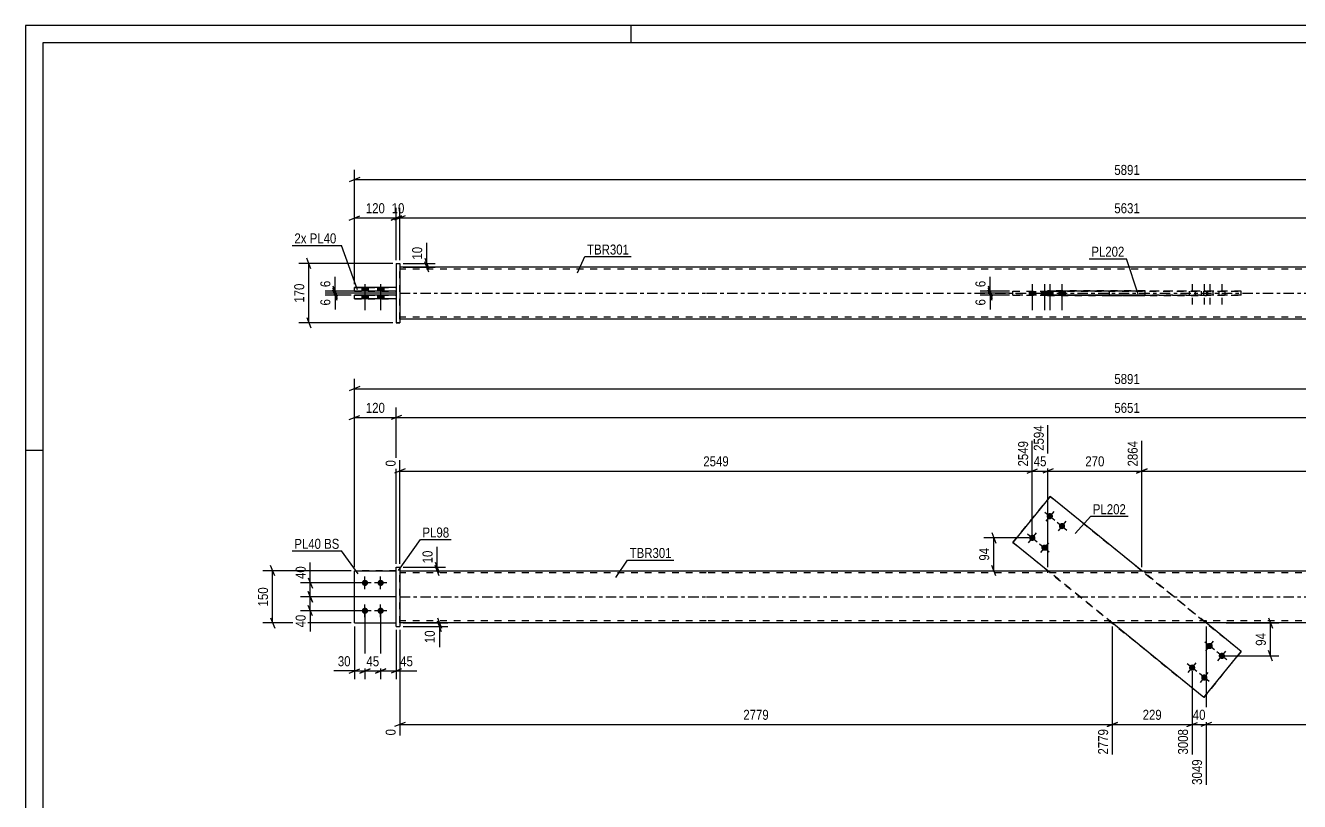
# Model space of a CAD drawing. Header units: millimetres. Extents: x 0 to 594, y 0 to 420.
# Drawn here: x 0 to 365.9, y 197.2 to 420 of the extents above; entities that cross this region are included whole.
import ezdxf

# ---------------------------------------------------------------- set-up
doc = ezdxf.new("R2010")
doc.units = ezdxf.units.MM
doc.linetypes.add('DXK_LINE_DOT2', pattern=[3.9198, 1.9599, -1.9599])
doc.linetypes.add('DXK_LINE_DOT3', pattern=[5.9187, 2.979, -0.9799, 0.9799, -0.9799])
doc.styles.add('Arial Narrow', font='ARIALN.TTF', dxfattribs={"height": 0.2})

# ---------------------------------------------------------------- blocks, each defined once
blk = doc.blocks.new('Unknown-580609516-1130')
at = {"color": 5, "linetype": 'Continuous'}
for p, q in [((594, 420), (0, 420)), ((0, 420), (0, 0)), ((174, 415), (174, 420)), ((589, 415), (5, 415)), ((5, 415), (5, 5)), ((5, 298), (0, 298))]:
    blk.add_line(p, q, dxfattribs=at)
blk = doc.blocks.new('Bolt-580609516-1705 - 1677')
at = {"linetype": 'Continuous'}
for points in [[(294.19, 280), (294.38, 279.98), (294.56, 279.93), (294.72, 279.83), (294.86, 279.71), (294.97, 279.55), (295.05, 279.38), (295.09, 279.2), (295.09, 279.01), (295.05, 278.83), (294.97, 278.65), (294.86, 278.5), (294.72, 278.38), (294.56, 278.28), (294.38, 278.22), (294.19, 278.2), (294, 278.22), (293.82, 278.28), (293.66, 278.38), (293.52, 278.5), (293.41, 278.65), (293.33, 278.83), (293.3, 279.01), (293.3, 279.2), (293.33, 279.38), (293.41, 279.55), (293.52, 279.71), (293.66, 279.83), (293.82, 279.93), (294, 279.98)], [(297.68, 277.17), (297.87, 277.15), (298.05, 277.09), (298.21, 277), (298.35, 276.87), (298.46, 276.72), (298.54, 276.55), (298.58, 276.36), (298.58, 276.17), (298.54, 275.99), (298.46, 275.82), (298.35, 275.67), (298.21, 275.54), (298.05, 275.45), (297.87, 275.39), (297.68, 275.37), (297.5, 275.39), (297.32, 275.45), (297.16, 275.54), (297.02, 275.67), (296.91, 275.82), (296.83, 275.99), (296.79, 276.17), (296.79, 276.36), (296.83, 276.55), (296.91, 276.72), (297.02, 276.87), (297.16, 277), (297.32, 277.09), (297.5, 277.15)], [(289.15, 273.79), (289.34, 273.77), (289.52, 273.71), (289.68, 273.62), (289.82, 273.49), (289.93, 273.34), (290.01, 273.17), (290.04, 272.99), (290.04, 272.8), (290.01, 272.61), (289.93, 272.44), (289.82, 272.29), (289.68, 272.16), (289.52, 272.07), (289.34, 272.01), (289.15, 271.99), (288.96, 272.01), (288.78, 272.07), (288.62, 272.16), (288.48, 272.29), (288.37, 272.44), (288.29, 272.61), (288.25, 272.8), (288.25, 272.99), (288.29, 273.17), (288.37, 273.34), (288.48, 273.49), (288.62, 273.62), (288.78, 273.71), (288.96, 273.77)], [(292.64, 270.96), (292.83, 270.94), (293.01, 270.88), (293.17, 270.78), (293.31, 270.66), (293.42, 270.51), (293.5, 270.33), (293.54, 270.15), (293.54, 269.96), (293.5, 269.78), (293.42, 269.61), (293.31, 269.45), (293.17, 269.33), (293.01, 269.23), (292.83, 269.18), (292.64, 269.16), (292.46, 269.18), (292.28, 269.23), (292.11, 269.33), (291.97, 269.45), (291.86, 269.61), (291.79, 269.78), (291.75, 269.96), (291.75, 270.15), (291.79, 270.33), (291.86, 270.51), (291.97, 270.66), (292.11, 270.78), (292.28, 270.88), (292.46, 270.94)]]:
    blk.add_hatch(color=1, dxfattribs=at).paths.add_polyline_path(points)
at = {"color": 1, "linetype": 'Continuous'}
for p, q in [((292.79, 280.24), (295.59, 277.97)), ((295.32, 280.5), (293.06, 277.71)), ((296.29, 277.4), (299.08, 275.13)), ((298.82, 277.67), (296.55, 274.87)), ((287.75, 274.03), (290.55, 271.76)), ((290.28, 274.29), (288.02, 271.49)), ((291.25, 271.19), (294.04, 268.92)), ((293.78, 271.45), (291.51, 268.66))]:
    blk.add_line(p, q, dxfattribs=at)
blk = doc.blocks.new('Part-580609516-1683 - 1677')
at = {"color": 7, "linetype": 'DXK_LINE_DOT2'}
for p, q in [((94.5, 248.45), (94.5, 263.45)), ((94.5, 263.45), (106.5, 263.45)), ((106.5, 263.45), (94.5, 263.45)), ((106.5, 248.45), (106.5, 263.45)), ((94.5, 248.45), (94.5, 248.45)), ((94.5, 248.45), (106.5, 248.45)), ((94.5, 248.45), (106.5, 248.45)), ((106.5, 248.45), (106.5, 248.45))]:
    blk.add_line(p, q, dxfattribs=at)
blk = doc.blocks.new('Part-580609516-1704 - 1677')
at = {"color": 2, "linetype": 'Continuous'}
for p, q in [((107.5, 263.45), (195.5, 263.45)), ((195.6, 263.45), (437.15, 263.45)), ((195.5, 248.45), (107.5, 248.45)), ((437.15, 248.45), (195.6, 248.45))]:
    blk.add_line(p, q, dxfattribs=at)
at = {"color": 7, "linetype": 'DXK_LINE_DOT2'}
for p, q in [((107.5, 248.45), (107.5, 263.45)), ((195.5, 262.85), (107.5, 262.85)), ((437.15, 262.85), (195.6, 262.85)), ((293.55, 263.45), (293.55, 262.85)), ((321.46, 263.45), (321.46, 262.85)), ((195.5, 249.05), (107.5, 249.05)), ((437.15, 249.05), (195.6, 249.05)), ((311.29, 248.45), (311.29, 249.05)), ((339.21, 248.45), (339.21, 249.05)), ((311.29, 248.54), (311.29, 248.45)), ((339.21, 248.54), (339.21, 248.45))]:
    blk.add_line(p, q, dxfattribs=at)
at = {"color": 7, "linetype": 'DXK_LINE_DOT3'}
for p, q in [((107.5, 255.95), (195.5, 255.95)), ((195.6, 255.95), (437.15, 255.95))]:
    blk.add_line(p, q, dxfattribs=at)
blk = doc.blocks.new('Part-580609516-1688 - 1677')
at = {"color": 2, "linetype": 'Continuous'}
for p, q in [((94.5, 248.45), (94.5, 263.45)), ((94.5, 263.45), (106.5, 263.45)), ((94.5, 248.45), (94.5, 248.45)), ((94.5, 248.45), (106.5, 248.45))]:
    blk.add_line(p, q, dxfattribs=at)
at = {"color": 7, "linetype": 'DXK_LINE_DOT2'}
for p, q in [((106.5, 263.45), (94.5, 263.45)), ((106.5, 248.45), (106.5, 263.45)), ((94.5, 248.45), (106.5, 248.45)), ((106.5, 248.45), (106.5, 248.45))]:
    blk.add_line(p, q, dxfattribs=at)
blk = doc.blocks.new('Bolt-580609516-1706 - 1677')
at = {"linetype": 'Continuous'}
for points in [[(340.11, 242.74), (340.29, 242.72), (340.47, 242.66), (340.64, 242.57), (340.78, 242.44), (340.89, 242.29), (340.96, 242.12), (341, 241.93), (341, 241.75), (340.96, 241.56), (340.89, 241.39), (340.78, 241.24), (340.64, 241.11), (340.47, 241.02), (340.29, 240.96), (340.11, 240.94), (339.92, 240.96), (339.74, 241.02), (339.58, 241.11), (339.44, 241.24), (339.33, 241.39), (339.25, 241.56), (339.21, 241.75), (339.21, 241.93), (339.25, 242.12), (339.33, 242.29), (339.44, 242.44), (339.58, 242.57), (339.74, 242.66), (339.92, 242.72)], [(343.6, 239.9), (343.79, 239.88), (343.97, 239.83), (344.13, 239.73), (344.27, 239.61), (344.38, 239.45), (344.46, 239.28), (344.5, 239.1), (344.5, 238.91), (344.46, 238.73), (344.38, 238.55), (344.27, 238.4), (344.13, 238.28), (343.97, 238.18), (343.79, 238.12), (343.6, 238.1), (343.41, 238.12), (343.23, 238.18), (343.07, 238.28), (342.93, 238.4), (342.82, 238.55), (342.74, 238.73), (342.71, 238.91), (342.71, 239.1), (342.74, 239.28), (342.82, 239.45), (342.93, 239.61), (343.07, 239.73), (343.23, 239.83), (343.41, 239.88)], [(335.07, 236.53), (335.25, 236.51), (335.43, 236.45), (335.59, 236.36), (335.73, 236.23), (335.84, 236.08), (335.92, 235.91), (335.96, 235.72), (335.96, 235.53), (335.92, 235.35), (335.84, 235.18), (335.73, 235.03), (335.59, 234.9), (335.43, 234.81), (335.25, 234.75), (335.07, 234.73), (334.88, 234.75), (334.7, 234.81), (334.54, 234.9), (334.4, 235.03), (334.29, 235.18), (334.21, 235.35), (334.17, 235.53), (334.17, 235.72), (334.21, 235.91), (334.29, 236.08), (334.4, 236.23), (334.54, 236.36), (334.7, 236.45), (334.88, 236.51)], [(338.56, 233.69), (338.75, 233.67), (338.93, 233.61), (339.09, 233.52), (339.23, 233.39), (339.34, 233.24), (339.42, 233.07), (339.45, 232.89), (339.45, 232.7), (339.42, 232.51), (339.34, 232.34), (339.23, 232.19), (339.09, 232.06), (338.93, 231.97), (338.75, 231.91), (338.56, 231.89), (338.37, 231.91), (338.19, 231.97), (338.03, 232.06), (337.89, 232.19), (337.78, 232.34), (337.7, 232.51), (337.66, 232.7), (337.66, 232.89), (337.7, 233.07), (337.78, 233.24), (337.89, 233.39), (338.03, 233.52), (338.19, 233.61), (338.37, 233.67)]]:
    blk.add_hatch(color=1, dxfattribs=at).paths.add_polyline_path(points)
at = {"color": 1, "linetype": 'Continuous'}
for p, q in [((341.5, 240.71), (338.71, 242.97)), ((338.97, 240.44), (341.24, 243.24)), ((345, 237.87), (342.2, 240.14)), ((342.47, 237.61), (344.74, 240.4)), ((336.46, 234.49), (333.67, 236.76)), ((333.93, 234.23), (336.2, 237.03)), ((337.43, 231.39), (339.69, 234.19)), ((339.96, 231.66), (337.16, 233.93))]:
    blk.add_line(p, q, dxfattribs=at)
blk = doc.blocks.new('Bolt-580609516-1708 - 1677')
at = {"linetype": 'Continuous'}
for points in [[(97.5, 260.85), (97.68, 260.83), (97.86, 260.77), (98.02, 260.68), (98.16, 260.55), (98.28, 260.4), (98.35, 260.23), (98.39, 260.04), (98.39, 259.85), (98.35, 259.67), (98.28, 259.5), (98.16, 259.35), (98.02, 259.22), (97.86, 259.13), (97.68, 259.07), (97.5, 259.05), (97.31, 259.07), (97.13, 259.13), (96.97, 259.22), (96.83, 259.35), (96.72, 259.5), (96.64, 259.67), (96.6, 259.85), (96.6, 260.04), (96.64, 260.23), (96.72, 260.4), (96.83, 260.55), (96.97, 260.68), (97.13, 260.77), (97.31, 260.83)], [(102, 260.85), (102.18, 260.83), (102.36, 260.77), (102.52, 260.68), (102.66, 260.55), (102.78, 260.4), (102.85, 260.23), (102.89, 260.04), (102.89, 259.85), (102.85, 259.67), (102.78, 259.5), (102.66, 259.35), (102.52, 259.22), (102.36, 259.13), (102.18, 259.07), (102, 259.05), (101.81, 259.07), (101.63, 259.13), (101.47, 259.22), (101.33, 259.35), (101.22, 259.5), (101.14, 259.67), (101.1, 259.85), (101.1, 260.04), (101.14, 260.23), (101.22, 260.4), (101.33, 260.55), (101.47, 260.68), (101.63, 260.77), (101.81, 260.83)], [(97.5, 252.85), (97.68, 252.83), (97.86, 252.77), (98.02, 252.68), (98.16, 252.55), (98.28, 252.4), (98.35, 252.23), (98.39, 252.04), (98.39, 251.85), (98.35, 251.67), (98.28, 251.5), (98.16, 251.35), (98.02, 251.22), (97.86, 251.13), (97.68, 251.07), (97.5, 251.05), (97.31, 251.07), (97.13, 251.13), (96.97, 251.22), (96.83, 251.35), (96.72, 251.5), (96.64, 251.67), (96.6, 251.85), (96.6, 252.04), (96.64, 252.23), (96.72, 252.4), (96.83, 252.55), (96.97, 252.68), (97.13, 252.77), (97.31, 252.83)], [(102, 252.85), (102.18, 252.83), (102.36, 252.77), (102.52, 252.68), (102.66, 252.55), (102.78, 252.4), (102.85, 252.23), (102.89, 252.04), (102.89, 251.85), (102.85, 251.67), (102.78, 251.5), (102.66, 251.35), (102.52, 251.22), (102.36, 251.13), (102.18, 251.07), (102, 251.05), (101.81, 251.07), (101.63, 251.13), (101.47, 251.22), (101.33, 251.35), (101.22, 251.5), (101.14, 251.67), (101.1, 251.85), (101.1, 252.04), (101.14, 252.23), (101.22, 252.4), (101.33, 252.55), (101.47, 252.68), (101.63, 252.77), (101.81, 252.83)]]:
    blk.add_hatch(color=1, dxfattribs=at).paths.add_polyline_path(points)
at = {"color": 1, "linetype": 'Continuous'}
for p, q in [((99.3, 259.95), (95.7, 259.95)), ((97.5, 258.15), (97.5, 261.75)), ((103.8, 259.95), (100.2, 259.95)), ((102, 258.15), (102, 261.75)), ((97.5, 250.15), (97.5, 253.75)), ((102, 250.15), (102, 253.75)), ((99.3, 251.95), (95.7, 251.95)), ((103.8, 251.95), (100.2, 251.95))]:
    blk.add_line(p, q, dxfattribs=at)
blk = doc.blocks.new('Part-580609516-1714 - 1677')
at = {"color": 2, "linetype": 'Continuous'}
for p, q in [((294.31, 284.8), (283.6, 271.6)), ((320.62, 263.45), (294.31, 284.8)), ((294.31, 284.8), (294.31, 284.8)), ((293.65, 263.45), (283.6, 271.6)), ((283.6, 271.6), (283.6, 271.6)), ((338.44, 227.09), (312.13, 248.45)), ((349.15, 240.29), (339.11, 248.45)), ((338.44, 227.09), (349.15, 240.29)), ((349.15, 240.29), (349.15, 240.29)), ((338.44, 227.09), (338.44, 227.09))]:
    blk.add_line(p, q, dxfattribs=at)
at = {"color": 7, "linetype": 'DXK_LINE_DOT2'}
for p, q in [((283.6, 271.6), (294.31, 284.8)), ((294.31, 284.8), (349.15, 240.29)), ((283.6, 271.6), (338.44, 227.09)), ((312.13, 248.45), (293.65, 263.45)), ((339.11, 248.45), (320.62, 263.45)), ((349.15, 240.29), (338.44, 227.09))]:
    blk.add_line(p, q, dxfattribs=at)
blk = doc.blocks.new('Part-580609516-1719 - 1677')
at = {"color": 2, "linetype": 'Continuous'}
for p, q in [((106.5, 264.45), (107.5, 264.45)), ((106.5, 247.45), (106.5, 264.45)), ((107.5, 264.45), (107.5, 264.45)), ((107.5, 264.45), (107.5, 247.45)), ((106.5, 247.45), (107.5, 247.45))]:
    blk.add_line(p, q, dxfattribs=at)
at = {"color": 7, "linetype": 'DXK_LINE_DOT2'}
for p, q in [((106.5, 264.45), (107.5, 264.45)), ((106.5, 247.45), (107.5, 247.45))]:
    blk.add_line(p, q, dxfattribs=at)
blk = doc.blocks.new('Part-580609516-1418 - 1367')
at = {"color": 2, "linetype": 'Continuous'}
for p, q in [((94.5, 341.55), (94.5, 342.55)), ((106.5, 342.55), (94.5, 342.55)), ((94.5, 341.55), (94.5, 341.55)), ((106.5, 341.55), (94.5, 341.55))]:
    blk.add_line(p, q, dxfattribs=at)
at = {"color": 7, "linetype": 'DXK_LINE_DOT2'}
for p, q in [((94.5, 342.55), (106.5, 342.55)), ((94.5, 341.55), (106.5, 341.55)), ((106.5, 342.55), (106.5, 341.55))]:
    blk.add_line(p, q, dxfattribs=at)
blk = doc.blocks.new('Bolt-580609516-1370 - 1367')
at = {"linetype": 'Continuous'}
for points in [[(96.6, 343.75), (98.4, 343.75), (98.4, 344.75), (96.6, 344.75)], [(96.6, 343.75), (98.4, 343.75), (98.4, 344.75), (96.6, 344.75)], [(101.1, 343.75), (102.9, 343.75), (102.9, 344.75), (101.1, 344.75)], [(101.1, 343.75), (102.9, 343.75), (102.9, 344.75), (101.1, 344.75)], [(96.6, 341.55), (98.4, 341.55), (98.4, 342.55), (96.6, 342.55)], [(96.6, 341.55), (98.4, 341.55), (98.4, 342.55), (96.6, 342.55)], [(101.1, 341.55), (102.9, 341.55), (102.9, 342.55), (101.1, 342.55)], [(101.1, 341.55), (102.9, 341.55), (102.9, 342.55), (101.1, 342.55)]]:
    blk.add_hatch(color=1, dxfattribs=at).paths.add_polyline_path(points)
at = {"color": 1, "linetype": 'Continuous'}
for p, q in [((96.6, 344.75), (96.6, 343.75)), ((96.6, 344.75), (96.6, 343.75)), ((97.5, 345.75), (97.5, 338.25)), ((97.5, 345.75), (97.5, 338.25)), ((98.4, 344.75), (98.4, 343.75)), ((98.4, 344.75), (98.4, 343.75)), ((101.1, 344.75), (101.1, 343.75)), ((101.1, 344.75), (101.1, 343.75)), ((102, 345.75), (102, 338.25)), ((102, 345.75), (102, 338.25)), ((102.9, 344.75), (102.9, 343.75)), ((102.9, 344.75), (102.9, 343.75)), ((96.6, 342.55), (96.6, 341.55)), ((96.6, 342.55), (96.6, 341.55)), ((98.4, 342.55), (98.4, 341.55)), ((98.4, 342.55), (98.4, 341.55)), ((101.1, 342.55), (101.1, 341.55)), ((101.1, 342.55), (101.1, 341.55)), ((102.9, 342.55), (102.9, 341.55)), ((102.9, 342.55), (102.9, 341.55))]:
    blk.add_line(p, q, dxfattribs=at)
blk = doc.blocks.new('Bolt-580609516-1435 - 1367')
at = {"color": 1, "linetype": 'DXK_LINE_DOT2'}
for p, q in [((335.07, 345.75), (335.07, 338.25)), ((338.56, 345.75), (338.56, 338.25)), ((340.11, 345.75), (340.11, 338.25)), ((343.6, 345.75), (343.6, 338.25)), ((334.17, 343.75), (334.17, 342.55)), ((335.97, 343.75), (335.97, 342.55)), ((337.66, 343.75), (337.66, 342.55)), ((339.21, 343.75), (339.21, 342.55)), ((339.46, 343.75), (339.46, 342.55)), ((341.01, 343.75), (341.01, 342.55)), ((342.7, 343.75), (342.7, 342.55)), ((344.5, 343.75), (344.5, 342.55))]:
    blk.add_line(p, q, dxfattribs=at)
blk = doc.blocks.new('Part-580609516-1456 - 1367')
at = {"color": 2, "linetype": 'Continuous'}
for p, q in [((195.5, 350.65), (107.5, 350.65)), ((437.15, 350.65), (195.6, 350.65)), ((293.55, 343.85), (321.46, 343.85)), ((293.55, 343.85), (293.55, 343.75)), ((293.55, 342.55), (293.55, 342.45)), ((293.55, 342.45), (293.55, 342.45)), ((321.46, 342.45), (293.55, 342.45)), ((311.29, 343.85), (311.29, 343.75)), ((311.29, 342.45), (311.29, 342.55)), ((321.46, 343.85), (321.46, 342.45)), ((195.5, 335.65), (107.5, 335.65)), ((437.15, 335.65), (195.6, 335.65))]:
    blk.add_line(p, q, dxfattribs=at)
at = {"color": 7, "linetype": 'DXK_LINE_DOT2'}
for p, q in [((107.5, 335.65), (107.5, 350.65)), ((195.5, 350.05), (107.5, 350.05)), ((437.15, 350.05), (195.6, 350.05)), ((321.46, 343.85), (293.55, 343.85)), ((293.55, 342.45), (293.55, 343.75)), ((293.55, 342.45), (321.46, 342.45)), ((311.29, 343.85), (311.29, 343.85)), ((311.29, 343.85), (311.29, 343.85)), ((311.29, 343.85), (339.21, 343.85)), ((311.29, 343.85), (339.21, 343.85)), ((311.29, 342.45), (311.29, 343.75)), ((339.21, 342.45), (311.29, 342.45)), ((311.29, 342.45), (311.29, 342.45)), ((311.29, 342.45), (339.21, 342.45)), ((339.21, 343.85), (339.21, 342.45)), ((195.5, 336.25), (107.5, 336.25)), ((437.15, 336.25), (195.6, 336.25))]:
    blk.add_line(p, q, dxfattribs=at)
at = {"color": 7, "linetype": 'DXK_LINE_DOT3'}
for p, q in [((107.5, 343.15), (195.5, 343.15)), ((195.6, 343.15), (437.15, 343.15))]:
    blk.add_line(p, q, dxfattribs=at)
blk = doc.blocks.new('Part-580609516-1413 - 1367')
at = {"color": 2, "linetype": 'Continuous'}
for p, q in [((94.5, 343.75), (94.5, 344.75)), ((106.5, 344.75), (94.5, 344.75)), ((94.5, 343.75), (94.5, 343.75)), ((106.5, 343.75), (94.5, 343.75))]:
    blk.add_line(p, q, dxfattribs=at)
at = {"color": 7, "linetype": 'DXK_LINE_DOT2'}
for p, q in [((94.5, 344.75), (94.5, 344.75)), ((94.5, 344.75), (106.5, 344.75)), ((106.5, 344.75), (106.5, 343.75)), ((94.5, 343.75), (106.5, 343.75))]:
    blk.add_line(p, q, dxfattribs=at)
blk = doc.blocks.new('Part-580609516-1397 - 1367')
at = {"color": 7, "linetype": 'DXK_LINE_DOT2'}
for p, q in [((283.6, 343.75), (338.44, 343.76)), ((283.6, 343.75), (294.31, 343.75)), ((283.6, 342.55), (338.44, 342.56)), ((294.31, 342.55), (283.6, 342.55)), ((349.15, 343.75), (321.46, 343.75)), ((349.15, 342.55), (321.46, 342.55)), ((338.44, 342.56), (338.44, 343.76)), ((338.44, 343.76), (349.15, 343.75)), ((338.44, 342.56), (349.15, 342.55)), ((349.15, 342.55), (349.15, 343.75))]:
    blk.add_line(p, q, dxfattribs=at)
at = {"color": 2, "linetype": 'Continuous'}
for p, q in [((283.6, 342.55), (283.6, 343.75)), ((294.31, 342.55), (294.31, 343.75)), ((321.46, 343.75), (294.31, 343.75)), ((321.46, 342.55), (294.31, 342.55))]:
    blk.add_line(p, q, dxfattribs=at)
blk = doc.blocks.new('Part-580609516-1398 - 1367')
at = {"color": 2, "linetype": 'Continuous'}
for p, q in [((106.5, 351.65), (107.5, 351.65)), ((106.5, 351.65), (106.5, 334.65)), ((107.5, 351.65), (107.5, 351.65)), ((107.5, 351.65), (107.5, 334.65)), ((107.5, 334.65), (106.5, 334.65)), ((106.5, 334.65), (106.5, 334.65))]:
    blk.add_line(p, q, dxfattribs=at)
at = {"color": 7, "linetype": 'DXK_LINE_DOT2'}
for p, q in [((106.5, 351.65), (107.5, 351.65)), ((107.5, 351.65), (107.5, 351.65)), ((106.5, 334.65), (107.5, 334.65))]:
    blk.add_line(p, q, dxfattribs=at)
blk = doc.blocks.new('Bolt-580609516-1436 - 1367')
at = {"linetype": 'Continuous'}
for points in [[(290.05, 343.75), (288.25, 343.75), (288.25, 342.55), (290.05, 342.55)], [(293.54, 343.75), (291.74, 343.75), (291.74, 342.55), (293.54, 342.55)], [(295.09, 343.75), (293.29, 343.75), (293.29, 342.55), (295.09, 342.55)], [(298.58, 343.75), (296.78, 343.75), (296.78, 342.55), (298.58, 342.55)]]:
    blk.add_hatch(color=1, dxfattribs=at).paths.add_polyline_path(points)
at = {"color": 1, "linetype": 'Continuous'}
for p, q in [((289.15, 345.75), (289.15, 338.25)), ((292.64, 345.75), (292.64, 338.25)), ((294.19, 345.75), (294.19, 338.25)), ((297.68, 345.75), (297.68, 338.25)), ((288.25, 343.75), (288.25, 342.55)), ((290.05, 343.75), (290.05, 342.55)), ((291.74, 343.75), (291.74, 342.55)), ((293.29, 343.75), (293.29, 342.55)), ((293.54, 343.75), (293.54, 342.55)), ((295.09, 343.75), (295.09, 342.55)), ((296.78, 343.75), (296.78, 342.55)), ((298.58, 343.75), (298.58, 342.55))]:
    blk.add_line(p, q, dxfattribs=at)
blk = doc.blocks.new('StraightDimension-580609516-2878 - 1677')
at = {"color": 7, "linetype": 'Continuous'}
for p, q in [((339.11, 247.45), (339.11, 201.98)), ((525.25, 246.45), (525.25, 210.68)), ((340.61, 219.9), (337.61, 218.7)), ((523.75, 218.7), (526.75, 219.9)), ((339.11, 219.3), (525.25, 219.3))]:
    blk.add_line(p, q, dxfattribs=at)
at = {"color": 0}
blk.add_wipeout([(436.44, 220.05), (436.44, 224.25), (427.92, 224.25), (427.92, 220.05)], dxfattribs=at)
at = {"color": 0, "linetype": 'Continuous'}
blk.add_wipeout([(524.65, 218.6), (520.45, 218.6), (520.45, 210.08), (524.65, 210.08)], dxfattribs=at)
at = {"color": 3, "style": 'Arial Narrow'}
blk.add_text('2583', height=2.863, dxfattribs=at).set_placement((428.52, 220.65))
at = {"color": 3, "linetype": 'Continuous', "style": 'Arial Narrow'}
blk.add_text('5631', height=2.863, rotation=90.0002, dxfattribs=at).set_placement((524.05, 210.68))
blk = doc.blocks.new('StraightDimension-580609516-1891 - 1677')
at = {"color": 7, "linetype": 'Continuous'}
for p, q in [((118.3, 249.95), (119.5, 246.95)), ((119.5, 245.95), (118.3, 248.95)), ((108.5, 248.45), (121.3, 248.45)), ((108.5, 247.45), (121.3, 247.45)), ((118.9, 247.45), (118.9, 248.45))]:
    blk.add_line(p, q, dxfattribs=at)
at = {"color": 0}
blk.add_wipeout([(118.15, 246.92), (113.95, 246.92), (113.95, 242.07), (118.15, 242.07)], dxfattribs=at)
at = {"color": 7, "linetype": 'Continuous'}
blk.add_line((118.9, 247.45), (118.9, 241.54), dxfattribs=at)
blk.add_line((118.9, 247.45), (118.9, 241.54), dxfattribs=at)
at = {"color": 3, "style": 'Arial Narrow'}
blk.add_text('10', height=2.863, rotation=90.0002, dxfattribs=at).set_placement((117.55, 242.67))
blk = doc.blocks.new('StraightDimension-580609516-1827 - 1677')
at = {"color": 7, "linetype": 'Continuous'}
for p, q in [((97.5, 250.95), (97.5, 232.28)), ((94.5, 247.45), (94.5, 232.28)), ((93, 234.08), (96, 235.28)), ((94.5, 234.68), (97.5, 234.68)), ((99, 235.28), (96, 234.08))]:
    blk.add_line(p, q, dxfattribs=at)
at = {"color": 0}
blk.add_wipeout([(93.97, 235.43), (93.97, 239.63), (89.11, 239.63), (89.11, 235.43)], dxfattribs=at)
at = {"color": 7, "linetype": 'Continuous'}
blk.add_line((94.5, 234.68), (88.59, 234.68), dxfattribs=at)
blk.add_line((94.5, 234.68), (88.59, 234.68), dxfattribs=at)
at = {"color": 3, "style": 'Arial Narrow'}
blk.add_text('30', height=2.863, dxfattribs=at).set_placement((89.71, 236.03))
blk = doc.blocks.new('StraightDimension-580609516-2057 - 1677')
at = {"color": 7, "linetype": 'Continuous'}
for p, q in [((93, 306.83), (96, 308.03)), ((94.5, 264.45), (94.5, 310.28)), ((94.5, 307.43), (106.5, 307.43)), ((108, 308.03), (105, 306.83)), ((106.5, 265.45), (106.5, 310.28))]:
    blk.add_line(p, q, dxfattribs=at)
at = {"color": 0}
blk.add_wipeout([(103.84, 308.18), (103.84, 312.38), (97.15, 312.38), (97.15, 308.18)], dxfattribs=at)
at = {"color": 3, "style": 'Arial Narrow'}
blk.add_text('120', height=2.863, dxfattribs=at).set_placement((97.75, 308.78))
blk = doc.blocks.new('StraightDimension-580609516-1900 - 1677')
at = {"color": 7, "linetype": 'Continuous'}
for p, q in [((108.5, 264.45), (120.65, 264.45)), ((117.65, 265.95), (118.85, 262.95)), ((118.85, 261.95), (117.65, 264.95)), ((118.25, 263.45), (118.25, 264.45)), ((108.5, 263.45), (120.65, 263.45))]:
    blk.add_line(p, q, dxfattribs=at)
at = {"color": 0}
blk.add_wipeout([(117.5, 269.83), (113.3, 269.83), (113.3, 264.97), (117.5, 264.97)], dxfattribs=at)
at = {"color": 7, "linetype": 'Continuous'}
blk.add_line((118.25, 264.45), (118.25, 270.35), dxfattribs=at)
blk.add_line((118.25, 264.45), (118.25, 270.35), dxfattribs=at)
at = {"color": 3, "style": 'Arial Narrow'}
blk.add_text('10', height=2.863, rotation=90.0002, dxfattribs=at).set_placement((116.9, 265.57))
blk = doc.blocks.new('StraightDimension-580609516-2050 - 1677')
at = {"color": 7, "linetype": 'Continuous'}
for p, q in [((108, 308.03), (105, 306.83)), ((106.5, 265.45), (106.5, 310.28)), ((106.5, 307.43), (526.25, 307.43))]:
    blk.add_line(p, q, dxfattribs=at)
at = {"color": 0}
blk.add_wipeout([(320.63, 308.18), (320.63, 312.38), (312.12, 312.38), (312.12, 308.18)], dxfattribs=at)
at = {"color": 3, "style": 'Arial Narrow'}
blk.add_text('5651', height=2.863, dxfattribs=at).set_placement((312.72, 308.78))
blk = doc.blocks.new('StraightDimension-580609516-1909 - 1677')
at = {"color": 7, "linetype": 'Continuous'}
for p, q in [((96.5, 259.95), (78.95, 259.95)), ((81.2, 261.45), (82.4, 258.45)), ((81.8, 255.95), (81.8, 259.95)), ((82.4, 254.45), (81.2, 257.45)), ((106.5, 255.95), (78.95, 255.95))]:
    blk.add_line(p, q, dxfattribs=at)
at = {"color": 0}
blk.add_wipeout([(81.05, 265.33), (76.85, 265.33), (76.85, 260.47), (81.05, 260.47)], dxfattribs=at)
at = {"color": 7, "linetype": 'Continuous'}
blk.add_line((81.8, 259.95), (81.8, 265.85), dxfattribs=at)
blk.add_line((81.8, 259.95), (81.8, 265.85), dxfattribs=at)
at = {"color": 3, "style": 'Arial Narrow'}
blk.add_text('40', height=2.863, rotation=90.0002, dxfattribs=at).set_placement((80.45, 261.07))
blk = doc.blocks.new('StraightDimension-580609516-2760 - 1677')
at = {"color": 7, "linetype": 'Continuous'}
for p, q in [((320.62, 264.45), (320.62, 300.7)), ((525.25, 265.45), (525.25, 300.7)), ((322.12, 292.68), (319.12, 291.48)), ((320.62, 292.08), (525.25, 292.08)), ((523.75, 291.48), (526.75, 292.68))]:
    blk.add_line(p, q, dxfattribs=at)
at = {"color": 0, "linetype": 'Continuous'}
blk.add_wipeout([(524.65, 301.3), (520.45, 301.3), (520.45, 292.78), (524.65, 292.78)], dxfattribs=at)
at = {"color": 0}
blk.add_wipeout([(427.19, 292.83), (427.19, 297.03), (418.68, 297.03), (418.68, 292.83)], dxfattribs=at)
at = {"color": 3, "linetype": 'Continuous', "style": 'Arial Narrow'}
blk.add_text('5631', height=2.863, rotation=90.0002, dxfattribs=at).set_placement((524.05, 293.38))
at = {"color": 3, "style": 'Arial Narrow'}
blk.add_text('2768', height=2.863, dxfattribs=at).set_placement((419.28, 293.43))
blk = doc.blocks.new('StraightDimension-580609516-1979 - 1677')
at = {"color": 7, "linetype": 'Continuous'}
for p, q in [((71.59, 261.95), (70.39, 264.95)), ((93.5, 263.45), (68.14, 263.45)), ((70.99, 248.45), (70.99, 263.45)), ((70.39, 249.95), (71.59, 246.95)), ((93.5, 248.45), (68.14, 248.45))]:
    blk.add_line(p, q, dxfattribs=at)
at = {"color": 0}
blk.add_wipeout([(70.24, 259.29), (66.04, 259.29), (66.04, 252.61), (70.24, 252.61)], dxfattribs=at)
at = {"color": 3, "style": 'Arial Narrow'}
blk.add_text('150', height=2.863, rotation=90.0002, dxfattribs=at).set_placement((69.64, 253.21))
blk = doc.blocks.new('StraightDimension-580609516-2761 - 1677')
at = {"color": 7, "linetype": 'Continuous'}
for p, q in [((293.65, 264.45), (293.65, 305.2)), ((320.62, 264.45), (320.62, 300.7)), ((295.15, 292.68), (292.15, 291.48)), ((293.65, 292.08), (320.62, 292.08)), ((319.12, 291.48), (322.12, 292.68))]:
    blk.add_line(p, q, dxfattribs=at)
at = {"color": 0, "linetype": 'Continuous'}
blk.add_wipeout([(320.02, 301.3), (315.82, 301.3), (315.82, 292.78), (320.02, 292.78)], dxfattribs=at)
at = {"color": 0}
blk.add_wipeout([(310.48, 292.83), (310.48, 297.03), (303.79, 297.03), (303.79, 292.83)], dxfattribs=at)
at = {"color": 3, "linetype": 'Continuous', "style": 'Arial Narrow'}
blk.add_text('2864', height=2.863, rotation=90.0002, dxfattribs=at).set_placement((319.42, 293.38))
at = {"color": 3, "style": 'Arial Narrow'}
blk.add_text('270', height=2.863, dxfattribs=at).set_placement((304.39, 293.43))
blk = doc.blocks.new('StraightDimension-580609516-1735 - 1677')
at = {"color": 7, "linetype": 'Continuous'}
for p, q in [((288.15, 272.89), (275.27, 272.89)), ((277.52, 274.39), (278.72, 271.39)), ((278.12, 263.45), (278.12, 272.89)), ((278.72, 261.95), (277.52, 264.95)), ((196.59, 263.45), (280.52, 263.45))]:
    blk.add_line(p, q, dxfattribs=at)
at = {"color": 0}
blk.add_wipeout([(277.37, 270.6), (273.17, 270.6), (273.17, 265.74), (277.37, 265.74)], dxfattribs=at)
at = {"color": 3, "style": 'Arial Narrow'}
blk.add_text('94', height=2.863, rotation=90.0002, dxfattribs=at).set_placement((276.77, 266.34))
blk = doc.blocks.new('StraightDimension-580609516-1746 - 1677')
at = {"color": 7, "linetype": 'Continuous'}
for p, q in [((94.5, 264.45), (94.5, 318.57)), ((96, 316.32), (93, 315.12)), ((94.5, 315.72), (538.25, 315.72))]:
    blk.add_line(p, q, dxfattribs=at)
at = {"color": 0}
blk.add_wipeout([(320.63, 316.47), (320.63, 320.67), (312.12, 320.67), (312.12, 316.47)], dxfattribs=at)
at = {"color": 3, "style": 'Arial Narrow'}
blk.add_text('5891', height=2.863, dxfattribs=at).set_placement((312.72, 317.07))
blk = doc.blocks.new('StraightDimension-580609516-2762 - 1677')
at = {"color": 7, "linetype": 'Continuous'}
for p, q in [((293.65, 264.45), (293.65, 305.2)), ((289.15, 273.89), (289.15, 300.7)), ((287.65, 291.48), (290.65, 292.68)), ((289.15, 292.08), (293.65, 292.08)), ((295.15, 292.68), (292.15, 291.48))]:
    blk.add_line(p, q, dxfattribs=at)
at = {"color": 0}
blk.add_wipeout([(293.83, 292.83), (293.83, 297.03), (288.97, 297.03), (288.97, 292.83)], dxfattribs=at)
at = {"color": 0, "linetype": 'Continuous'}
blk.add_wipeout([(293.05, 305.8), (288.85, 305.8), (288.85, 297.28), (293.05, 297.28)], dxfattribs=at)
at = {"color": 3, "linetype": 'Continuous', "style": 'Arial Narrow'}
blk.add_text('2594', height=2.863, rotation=90.0002, dxfattribs=at).set_placement((292.45, 297.88))
at = {"color": 3, "style": 'Arial Narrow'}
blk.add_text('45', height=2.863, dxfattribs=at).set_placement((289.57, 293.43))
blk = doc.blocks.new('StraightDimension-580609516-1813 - 1677')
at = {"color": 7, "linetype": 'Continuous'}
for p, q in [((102, 250.95), (102, 232.28)), ((106.5, 246.45), (106.5, 232.28)), ((100.5, 234.08), (103.5, 235.28)), ((102, 234.68), (106.5, 234.68)), ((108, 235.28), (105, 234.08))]:
    blk.add_line(p, q, dxfattribs=at)
at = {"color": 0}
blk.add_wipeout([(111.88, 235.43), (111.88, 239.63), (107.02, 239.63), (107.02, 235.43)], dxfattribs=at)
at = {"color": 7, "linetype": 'Continuous'}
blk.add_line((106.5, 234.68), (112.4, 234.68), dxfattribs=at)
blk.add_line((106.5, 234.68), (112.4, 234.68), dxfattribs=at)
at = {"color": 3, "style": 'Arial Narrow'}
blk.add_text('45', height=2.863, dxfattribs=at).set_placement((107.62, 236.03))
blk = doc.blocks.new('StraightDimension-580609516-1820 - 1677')
at = {"color": 7, "linetype": 'Continuous'}
for p, q in [((97.5, 250.95), (97.5, 232.28)), ((102, 250.95), (102, 232.28)), ((96, 234.08), (99, 235.28)), ((97.5, 234.68), (102, 234.68)), ((103.5, 235.28), (100.5, 234.08))]:
    blk.add_line(p, q, dxfattribs=at)
at = {"color": 0}
blk.add_wipeout([(102.17, 235.43), (102.17, 239.63), (97.32, 239.63), (97.32, 235.43)], dxfattribs=at)
at = {"color": 3, "style": 'Arial Narrow'}
blk.add_text('45', height=2.863, dxfattribs=at).set_placement((97.92, 236.03))
blk = doc.blocks.new('StraightDimension-580609516-1922 - 1677')
at = {"color": 7, "linetype": 'Continuous'}
for p, q in [((81.2, 257.45), (82.4, 254.45)), ((106.5, 255.95), (78.95, 255.95)), ((82.4, 250.45), (81.2, 253.45)), ((81.8, 251.95), (81.8, 255.95)), ((96.5, 251.95), (78.95, 251.95))]:
    blk.add_line(p, q, dxfattribs=at)
at = {"color": 0}
blk.add_wipeout([(81.05, 251.42), (76.85, 251.42), (76.85, 246.57), (81.05, 246.57)], dxfattribs=at)
at = {"color": 7, "linetype": 'Continuous'}
blk.add_line((81.8, 251.95), (81.8, 246.04), dxfattribs=at)
blk.add_line((81.8, 251.95), (81.8, 246.04), dxfattribs=at)
at = {"color": 3, "style": 'Arial Narrow'}
blk.add_text('40', height=2.863, rotation=90.0002, dxfattribs=at).set_placement((80.45, 247.17))
blk = doc.blocks.new('StraightDimension-580609516-1993 - 1677')
at = {"color": 7, "linetype": 'Continuous'}
for p, q in [((356.97, 249.95), (358.17, 246.95)), ((344.86, 248.45), (359.97, 248.45)), ((357.57, 239), (357.57, 248.45)), ((344.6, 239), (359.97, 239)), ((358.17, 237.5), (356.97, 240.5))]:
    blk.add_line(p, q, dxfattribs=at)
at = {"color": 0}
blk.add_wipeout([(356.82, 246.15), (352.62, 246.15), (352.62, 241.3), (356.82, 241.3)], dxfattribs=at)
at = {"color": 3, "style": 'Arial Narrow'}
blk.add_text('94', height=2.863, rotation=90.0002, dxfattribs=at).set_placement((356.22, 241.9))
blk = doc.blocks.new('StraightDimension-580609516-2763 - 1677')
at = {"color": 7, "linetype": 'Continuous'}
for p, q in [((289.15, 273.89), (289.15, 300.7)), ((107.5, 265.45), (107.5, 295.21)), ((109, 292.68), (106, 291.48)), ((107.5, 292.08), (289.15, 292.08)), ((287.65, 291.48), (290.65, 292.68))]:
    blk.add_line(p, q, dxfattribs=at)
at = {"color": 0, "linetype": 'Continuous'}
for points in [[(288.55, 301.3), (284.35, 301.3), (284.35, 292.78), (288.55, 292.78)], [(106.9, 295.81), (102.7, 295.81), (102.7, 292.78), (106.9, 292.78)]]:
    blk.add_wipeout(points, dxfattribs=at)
at = {"color": 0}
blk.add_wipeout([(202.58, 292.83), (202.58, 297.03), (194.07, 297.03), (194.07, 292.83)], dxfattribs=at)
at = {"color": 3, "linetype": 'Continuous', "style": 'Arial Narrow'}
for s, height, p in [('2549', 2.863, (287.95, 293.38)), ('0', 2.86, (106.3, 293.38))]:
    blk.add_text(s, height=height, rotation=90.0002, dxfattribs=at).set_placement(p)
at = {"color": 3, "style": 'Arial Narrow'}
blk.add_text('2549', height=2.863, dxfattribs=at).set_placement((194.67, 293.43))
blk = doc.blocks.new('StraightDimension-580609516-2879 - 1677')
at = {"color": 7, "linetype": 'Continuous'}
for p, q in [((339.11, 247.45), (339.11, 201.98)), ((335.07, 234.63), (335.07, 210.68)), ((333.57, 218.7), (336.57, 219.9)), ((340.61, 219.9), (337.61, 218.7)), ((335.07, 219.3), (339.11, 219.3))]:
    blk.add_line(p, q, dxfattribs=at)
at = {"color": 0}
blk.add_wipeout([(339.51, 220.05), (339.51, 224.25), (334.66, 224.25), (334.66, 220.05)], dxfattribs=at)
at = {"color": 0, "linetype": 'Continuous'}
blk.add_wipeout([(338.51, 209.9), (334.31, 209.9), (334.31, 201.38), (338.51, 201.38)], dxfattribs=at)
at = {"color": 3, "style": 'Arial Narrow'}
blk.add_text('40', height=2.863, dxfattribs=at).set_placement((335.26, 220.65))
at = {"color": 3, "linetype": 'Continuous', "style": 'Arial Narrow'}
blk.add_text('3049', height=2.863, rotation=90.0002, dxfattribs=at).set_placement((337.91, 201.98))
blk = doc.blocks.new('StraightDimension-580609516-2880 - 1677')
at = {"color": 7, "linetype": 'Continuous'}
for p, q in [((312.13, 247.45), (312.13, 210.68)), ((335.07, 234.63), (335.07, 210.68)), ((313.63, 219.9), (310.63, 218.7)), ((333.57, 218.7), (336.57, 219.9)), ((312.13, 219.3), (335.07, 219.3))]:
    blk.add_line(p, q, dxfattribs=at)
at = {"color": 0}
blk.add_wipeout([(326.94, 220.05), (326.94, 224.25), (320.25, 224.25), (320.25, 220.05)], dxfattribs=at)
at = {"color": 0, "linetype": 'Continuous'}
blk.add_wipeout([(334.47, 218.6), (330.27, 218.6), (330.27, 210.08), (334.47, 210.08)], dxfattribs=at)
at = {"color": 3, "style": 'Arial Narrow'}
blk.add_text('229', height=2.863, dxfattribs=at).set_placement((320.85, 220.65))
at = {"color": 3, "linetype": 'Continuous', "style": 'Arial Narrow'}
blk.add_text('3008', height=2.863, rotation=90.0002, dxfattribs=at).set_placement((333.87, 210.68))
blk = doc.blocks.new('StraightDimension-580609516-2881 - 1677')
at = {"color": 7, "linetype": 'Continuous'}
for p, q in [((107.5, 246.45), (107.5, 216.17)), ((312.13, 247.45), (312.13, 210.68)), ((109, 219.9), (106, 218.7)), ((310.63, 218.7), (313.63, 219.9)), ((107.5, 219.3), (312.13, 219.3))]:
    blk.add_line(p, q, dxfattribs=at)
at = {"color": 0}
blk.add_wipeout([(214.07, 220.05), (214.07, 224.25), (205.56, 224.25), (205.56, 220.05)], dxfattribs=at)
at = {"color": 0, "linetype": 'Continuous'}
for points in [[(106.9, 218.6), (102.7, 218.6), (102.7, 215.57), (106.9, 215.57)], [(311.53, 218.6), (307.33, 218.6), (307.33, 210.08), (311.53, 210.08)]]:
    blk.add_wipeout(points, dxfattribs=at)
at = {"color": 3, "style": 'Arial Narrow'}
blk.add_text('2779', height=2.863, dxfattribs=at).set_placement((206.16, 220.65))
at = {"color": 3, "linetype": 'Continuous', "style": 'Arial Narrow'}
for s, height, p in [('0', 2.86, (106.3, 216.17)), ('2779', 2.863, (310.93, 210.68))]:
    blk.add_text(s, height=height, rotation=90.0002, dxfattribs=at).set_placement(p)
blk = doc.blocks.new('StraightDimension-580609516-1540 - 1367')
at = {"color": 7, "linetype": 'Continuous'}
for p, q in [((276.45, 344.65), (277.65, 341.65)), ((277.65, 341.05), (276.45, 344.05)), ((282.6, 343.15), (274.2, 343.15)), ((282.6, 342.55), (274.2, 342.55)), ((277.05, 342.55), (277.05, 343.15))]:
    blk.add_line(p, q, dxfattribs=at)
at = {"color": 0}
blk.add_wipeout([(276.3, 342.03), (272.1, 342.03), (272.1, 339), (276.3, 339)], dxfattribs=at)
at = {"color": 7, "linetype": 'Continuous'}
blk.add_line((277.05, 342.55), (277.05, 338.48), dxfattribs=at)
blk.add_line((277.05, 342.55), (277.05, 338.48), dxfattribs=at)
at = {"color": 3, "style": 'Arial Narrow'}
blk.add_text('6', height=2.86, rotation=90.0002, dxfattribs=at).set_placement((275.7, 339.6))
blk = doc.blocks.new('StraightDimension-580609516-1493 - 1367')
at = {"color": 7, "linetype": 'Continuous'}
for p, q in [((88.3, 345.25), (89.5, 342.25)), ((89.5, 341.65), (88.3, 344.65)), ((99.5, 343.75), (86.05, 343.75)), ((106.5, 343.15), (86.05, 343.15)), ((88.9, 343.15), (88.9, 343.75))]:
    blk.add_line(p, q, dxfattribs=at)
at = {"color": 0}
blk.add_wipeout([(88.15, 347.31), (83.95, 347.31), (83.95, 344.28), (88.15, 344.28)], dxfattribs=at)
at = {"color": 7, "linetype": 'Continuous'}
blk.add_line((88.9, 343.75), (88.9, 347.83), dxfattribs=at)
blk.add_line((88.9, 343.75), (88.9, 347.83), dxfattribs=at)
at = {"color": 3, "style": 'Arial Narrow'}
blk.add_text('6', height=2.86, rotation=90.0002, dxfattribs=at).set_placement((87.55, 344.88))
blk = doc.blocks.new('StraightDimension-580609516-1544 - 1367')
at = {"color": 7, "linetype": 'Continuous'}
for p, q in [((276.45, 345.25), (277.65, 342.25)), ((277.65, 341.65), (276.45, 344.65)), ((282.6, 343.75), (274.2, 343.75)), ((282.6, 343.15), (274.2, 343.15)), ((277.05, 343.15), (277.05, 343.75))]:
    blk.add_line(p, q, dxfattribs=at)
at = {"color": 0}
blk.add_wipeout([(276.3, 347.31), (272.1, 347.31), (272.1, 344.28), (276.3, 344.28)], dxfattribs=at)
at = {"color": 7, "linetype": 'Continuous'}
blk.add_line((277.05, 343.75), (277.05, 347.83), dxfattribs=at)
blk.add_line((277.05, 343.75), (277.05, 347.83), dxfattribs=at)
at = {"color": 3, "style": 'Arial Narrow'}
blk.add_text('6', height=2.86, rotation=90.0002, dxfattribs=at).set_placement((275.7, 344.88))
blk = doc.blocks.new('StraightDimension-580609516-1475 - 1367')
at = {"color": 7, "linetype": 'Continuous'}
for p, q in [((108.5, 351.65), (117.67, 351.65)), ((114.67, 353.15), (115.87, 350.15)), ((115.87, 349.15), (114.67, 352.15)), ((115.27, 350.65), (115.27, 351.65)), ((108.5, 350.65), (117.67, 350.65))]:
    blk.add_line(p, q, dxfattribs=at)
at = {"color": 0}
blk.add_wipeout([(114.52, 357.04), (110.32, 357.04), (110.32, 352.18), (114.52, 352.18)], dxfattribs=at)
at = {"color": 7, "linetype": 'Continuous'}
blk.add_line((115.27, 351.65), (115.27, 357.56), dxfattribs=at)
blk.add_line((115.27, 351.65), (115.27, 357.56), dxfattribs=at)
at = {"color": 3, "style": 'Arial Narrow'}
blk.add_text('10', height=2.863, rotation=90.0002, dxfattribs=at).set_placement((113.92, 352.78))
blk = doc.blocks.new('StraightDimension-580609516-1512 - 1367')
at = {"color": 7, "linetype": 'Continuous'}
for p, q in [((88.3, 344.65), (89.5, 341.65)), ((89.5, 341.05), (88.3, 344.05)), ((106.5, 343.15), (86.05, 343.15)), ((93.5, 342.55), (86.05, 342.55)), ((88.9, 342.55), (88.9, 343.15))]:
    blk.add_line(p, q, dxfattribs=at)
at = {"color": 0}
blk.add_wipeout([(88.15, 342.03), (83.95, 342.03), (83.95, 339), (88.15, 339)], dxfattribs=at)
at = {"color": 7, "linetype": 'Continuous'}
blk.add_line((88.9, 342.55), (88.9, 338.48), dxfattribs=at)
blk.add_line((88.9, 342.55), (88.9, 338.48), dxfattribs=at)
at = {"color": 3, "style": 'Arial Narrow'}
blk.add_text('6', height=2.86, rotation=90.0002, dxfattribs=at).set_placement((87.55, 339.6))
blk = doc.blocks.new('StraightDimension-580609516-1529 - 1367')
at = {"color": 7, "linetype": 'Continuous'}
for p, q in [((105.5, 351.65), (78.55, 351.65)), ((82, 350.15), (80.8, 353.15)), ((81.4, 334.65), (81.4, 351.65)), ((105.5, 334.65), (78.55, 334.65)), ((80.8, 336.15), (82, 333.15))]:
    blk.add_line(p, q, dxfattribs=at)
at = {"color": 0}
blk.add_wipeout([(80.65, 346.5), (76.45, 346.5), (76.45, 339.81), (80.65, 339.81)], dxfattribs=at)
at = {"color": 3, "style": 'Arial Narrow'}
blk.add_text('170', height=2.863, rotation=90.0002, dxfattribs=at).set_placement((80.05, 340.41))
blk = doc.blocks.new('StraightDimension-580609516-1549 - 1367')
at = {"color": 7, "linetype": 'Continuous'}
for p, q in [((94.5, 345.75), (94.5, 378.6)), ((96, 376.35), (93, 375.15)), ((94.5, 375.75), (538.25, 375.75))]:
    blk.add_line(p, q, dxfattribs=at)
at = {"color": 0}
blk.add_wipeout([(320.63, 376.5), (320.63, 380.7), (312.12, 380.7), (312.12, 376.5)], dxfattribs=at)
at = {"color": 3, "style": 'Arial Narrow'}
blk.add_text('5891', height=2.863, dxfattribs=at).set_placement((312.72, 377.1))
blk = doc.blocks.new('StraightDimension-580609516-1560 - 1367')
at = {"color": 7, "linetype": 'Continuous'}
for p, q in [((106.5, 352.65), (106.5, 367.6)), ((107.5, 352.65), (107.5, 367.6)), ((105, 364.15), (108, 365.35)), ((109, 365.35), (106, 364.15)), ((106.5, 364.75), (107.5, 364.75))]:
    blk.add_line(p, q, dxfattribs=at)
at = {"color": 0}
blk.add_wipeout([(109.42, 365.5), (109.42, 369.7), (104.57, 369.7), (104.57, 365.5)], dxfattribs=at)
at = {"color": 3, "style": 'Arial Narrow'}
blk.add_text('10', height=2.863, dxfattribs=at).set_placement((105.17, 366.1))
blk = doc.blocks.new('StraightDimension-580609516-1570 - 1367')
at = {"color": 7, "linetype": 'Continuous'}
for p, q in [((94.5, 345.75), (94.5, 367.6)), ((106.5, 352.65), (106.5, 367.6)), ((93, 364.15), (96, 365.35)), ((94.5, 364.75), (106.5, 364.75)), ((108, 365.35), (105, 364.15))]:
    blk.add_line(p, q, dxfattribs=at)
at = {"color": 0}
blk.add_wipeout([(103.84, 365.5), (103.84, 369.7), (97.15, 369.7), (97.15, 365.5)], dxfattribs=at)
at = {"color": 3, "style": 'Arial Narrow'}
blk.add_text('120', height=2.863, dxfattribs=at).set_placement((97.75, 366.1))
blk = doc.blocks.new('StraightDimension-580609516-1580 - 1367')
at = {"color": 7, "linetype": 'Continuous'}
for p, q in [((107.5, 352.65), (107.5, 367.6)), ((109, 365.35), (106, 364.15)), ((107.5, 364.75), (525.25, 364.75))]:
    blk.add_line(p, q, dxfattribs=at)
at = {"color": 0}
blk.add_wipeout([(320.63, 365.5), (320.63, 369.7), (312.12, 369.7), (312.12, 365.5)], dxfattribs=at)
at = {"color": 3, "style": 'Arial Narrow'}
blk.add_text('5631', height=2.863, dxfattribs=at).set_placement((312.72, 366.1))
blk = doc.blocks.new('Mark-580609516-1700 - 1677')
at = {"color": 0}
blk.add_wipeout([(185.57, 267.12), (185.57, 270.12), (173.52, 270.12), (173.52, 267.12)], dxfattribs=at)
blk.add_wipeout([(185.57, 267.12), (185.57, 270.12), (173.52, 270.12), (173.52, 267.12)], dxfattribs=at)
at = {"color": 30, "linetype": 'Continuous'}
for p, q in [((169.52, 261.47), (172.92, 266.52)), ((172.92, 266.52), (186.17, 266.52))]:
    blk.add_line(p, q, dxfattribs=at)
at = {"color": 3, "style": 'Arial Narrow'}
blk.add_text('TBR301', height=2.863, dxfattribs=at).set_placement((173.52, 267.12))
blk = doc.blocks.new('Mark-580609516-1710 - 1677')
at = {"color": 0}
blk.add_wipeout([(316.05, 279.67), (316.05, 282.67), (306.54, 282.67), (306.54, 279.67)], dxfattribs=at)
blk.add_wipeout([(316.05, 279.67), (316.05, 282.67), (306.54, 282.67), (306.54, 279.67)], dxfattribs=at)
at = {"color": 30, "linetype": 'Continuous'}
for p, q in [((301.47, 274.12), (305.94, 279.07)), ((305.94, 279.07), (316.65, 279.07))]:
    blk.add_line(p, q, dxfattribs=at)
at = {"color": 3, "style": 'Arial Narrow'}
blk.add_text('PL202', height=2.863, dxfattribs=at).set_placement((306.54, 279.67))
blk = doc.blocks.new('Mark-580609516-1715 - 1677')
at = {"color": 0}
blk.add_wipeout([(121.7, 272.99), (121.7, 275.99), (114.02, 275.99), (114.02, 272.99)], dxfattribs=at)
blk.add_wipeout([(121.7, 272.99), (121.7, 275.99), (114.02, 275.99), (114.02, 272.99)], dxfattribs=at)
at = {"color": 30, "linetype": 'Continuous'}
for p, q in [((107.14, 263.53), (113.42, 272.39)), ((113.42, 272.39), (122.3, 272.39))]:
    blk.add_line(p, q, dxfattribs=at)
at = {"color": 3, "style": 'Arial Narrow'}
blk.add_text('PL98', height=2.863, dxfattribs=at).set_placement((114.02, 272.99))
blk = doc.blocks.new('MarkSet-580609516-2089 - 1677')
at = {"color": 0}
blk.add_wipeout([(84.87, 269.74), (84.87, 272.74), (77.2, 272.74), (77.2, 269.74)], dxfattribs=at)
blk.add_wipeout([(84.87, 269.74), (84.87, 272.74), (77.2, 272.74), (77.2, 269.74)], dxfattribs=at)
blk.add_wipeout([(90.16, 269.74), (90.16, 272.74), (85.77, 272.74), (85.77, 269.74)], dxfattribs=at)
blk.add_wipeout([(90.16, 269.74), (90.16, 272.74), (85.77, 272.74), (85.77, 269.74)], dxfattribs=at)
at = {"color": 30, "linetype": 'Continuous'}
for p in [(76.6, 269.14), (95.53, 262.51)]:
    blk.add_line(p, (90.76, 269.14), dxfattribs=at)
at = {"color": 3, "style": 'Arial Narrow'}
for s, p in [('PL40', (77.2, 269.74)), ('BS', (85.77, 269.74))]:
    blk.add_text(s, height=2.863, dxfattribs=at).set_placement(p)
blk = doc.blocks.new('Mark-580609516-1392 - 1367')
at = {"color": 0}
blk.add_wipeout([(315.62, 353.62), (315.62, 356.62), (306.11, 356.62), (306.11, 353.62)], dxfattribs=at)
blk.add_wipeout([(315.62, 353.62), (315.62, 356.62), (306.11, 356.62), (306.11, 353.62)], dxfattribs=at)
at = {"color": 30, "linetype": 'Continuous'}
for p in [(305.51, 353.02), (319.6, 342.85)]:
    blk.add_line(p, (316.22, 353.02), dxfattribs=at)
at = {"color": 3, "style": 'Arial Narrow'}
blk.add_text('PL202', height=2.863, dxfattribs=at).set_placement((306.11, 353.62))
blk = doc.blocks.new('MarkSet-580609516-1668 - 1367')
at = {"color": 0}
blk.add_wipeout([(80.71, 357.44), (80.71, 360.44), (77.24, 360.44), (77.24, 357.44)], dxfattribs=at)
blk.add_wipeout([(80.71, 357.44), (80.71, 360.44), (77.24, 360.44), (77.24, 357.44)], dxfattribs=at)
blk.add_wipeout([(89.29, 357.44), (89.29, 360.44), (81.61, 360.44), (81.61, 357.44)], dxfattribs=at)
blk.add_wipeout([(89.29, 357.44), (89.29, 360.44), (81.61, 360.44), (81.61, 357.44)], dxfattribs=at)
at = {"color": 30, "linetype": 'Continuous'}
for p in [(76.64, 356.84), (95.34, 344.14)]:
    blk.add_line(p, (90.79, 356.84), dxfattribs=at)
at = {"color": 3, "style": 'Arial Narrow'}
for s, p in [('2x', (77.24, 357.44)), ('PL40', (81.61, 357.44))]:
    blk.add_text(s, height=2.863, dxfattribs=at).set_placement(p)
blk = doc.blocks.new('Mark-580609516-1452 - 1367')
at = {"color": 0}
blk.add_wipeout([(173.34, 354.23), (173.34, 357.23), (161.29, 357.23), (161.29, 354.23)], dxfattribs=at)
blk.add_wipeout([(173.34, 354.23), (173.34, 357.23), (161.29, 357.23), (161.29, 354.23)], dxfattribs=at)
at = {"color": 30, "linetype": 'Continuous'}
for p, q in [((158.58, 348.96), (160.69, 353.63)), ((160.69, 353.63), (173.94, 353.63))]:
    blk.add_line(p, q, dxfattribs=at)
at = {"color": 3, "style": 'Arial Narrow'}
blk.add_text('TBR301', height=2.863, dxfattribs=at).set_placement((161.29, 354.23))

msp = doc.modelspace()

# ---------------------------------------------------------------- block references
for name in ['Unknown-580609516-1130', 'Part-580609516-1398 - 1367', 'Part-580609516-1456 - 1367', 'Part-580609516-1413 - 1367', 'Bolt-580609516-1370 - 1367', 'Bolt-580609516-1436 - 1367', 'Bolt-580609516-1435 - 1367', 'Part-580609516-1418 - 1367', 'Part-580609516-1397 - 1367', 'Part-580609516-1714 - 1677', 'Bolt-580609516-1705 - 1677', 'Part-580609516-1719 - 1677', 'Part-580609516-1683 - 1677', 'Part-580609516-1688 - 1677', 'Bolt-580609516-1708 - 1677', 'Part-580609516-1704 - 1677', 'Bolt-580609516-1706 - 1677']:
    msp.add_blockref(name, (0, 0))

# ---------------------------------------------------------------- next in the draw order: block references
for name in ['StraightDimension-580609516-1475 - 1367', 'StraightDimension-580609516-1493 - 1367', 'StraightDimension-580609516-1540 - 1367', 'StraightDimension-580609516-2057 - 1677', 'StraightDimension-580609516-1827 - 1677', 'StraightDimension-580609516-1891 - 1677', 'StraightDimension-580609516-2878 - 1677']:
    msp.add_blockref(name, (0, 0))

# ---------------------------------------------------------------- next in the draw order: block references
for name in ['StraightDimension-580609516-1544 - 1367', 'StraightDimension-580609516-1512 - 1367', 'StraightDimension-580609516-1900 - 1677', 'StraightDimension-580609516-1813 - 1677', 'StraightDimension-580609516-1993 - 1677', 'StraightDimension-580609516-2879 - 1677']:
    msp.add_blockref(name, (0, 0))

# ---------------------------------------------------------------- next in the draw order: block references
for name in ['StraightDimension-580609516-1529 - 1367', 'StraightDimension-580609516-2050 - 1677', 'StraightDimension-580609516-1820 - 1677', 'StraightDimension-580609516-2880 - 1677']:
    msp.add_blockref(name, (0, 0))

# ---------------------------------------------------------------- next in the draw order: block references
for name in ['StraightDimension-580609516-1549 - 1367', 'StraightDimension-580609516-2760 - 1677', 'StraightDimension-580609516-1735 - 1677', 'StraightDimension-580609516-1909 - 1677']:
    msp.add_blockref(name, (0, 0))

# ---------------------------------------------------------------- next in the draw order: block references
for name in ['StraightDimension-580609516-1560 - 1367', 'StraightDimension-580609516-2761 - 1677', 'StraightDimension-580609516-1979 - 1677']:
    msp.add_blockref(name, (0, 0))

# ---------------------------------------------------------------- next in the draw order: block references
for name in ['StraightDimension-580609516-1570 - 1367', 'StraightDimension-580609516-1746 - 1677', 'StraightDimension-580609516-1922 - 1677']:
    msp.add_blockref(name, (0, 0))

# ---------------------------------------------------------------- next in the draw order: block references
for name in ['StraightDimension-580609516-1580 - 1367', 'MarkSet-580609516-1668 - 1367', 'StraightDimension-580609516-2762 - 1677', 'Mark-580609516-1710 - 1677', 'MarkSet-580609516-2089 - 1677', 'StraightDimension-580609516-2881 - 1677']:
    msp.add_blockref(name, (0, 0))

# ---------------------------------------------------------------- next in the draw order: block references
for name in ['Mark-580609516-1452 - 1367', 'Mark-580609516-1392 - 1367', 'StraightDimension-580609516-2763 - 1677']:
    msp.add_blockref(name, (0, 0))

# ---------------------------------------------------------------- next in the draw order: block references
for name in ['Mark-580609516-1715 - 1677', 'Mark-580609516-1700 - 1677']:
    msp.add_blockref(name, (0, 0))

doc.saveas('drawing.dxf')
